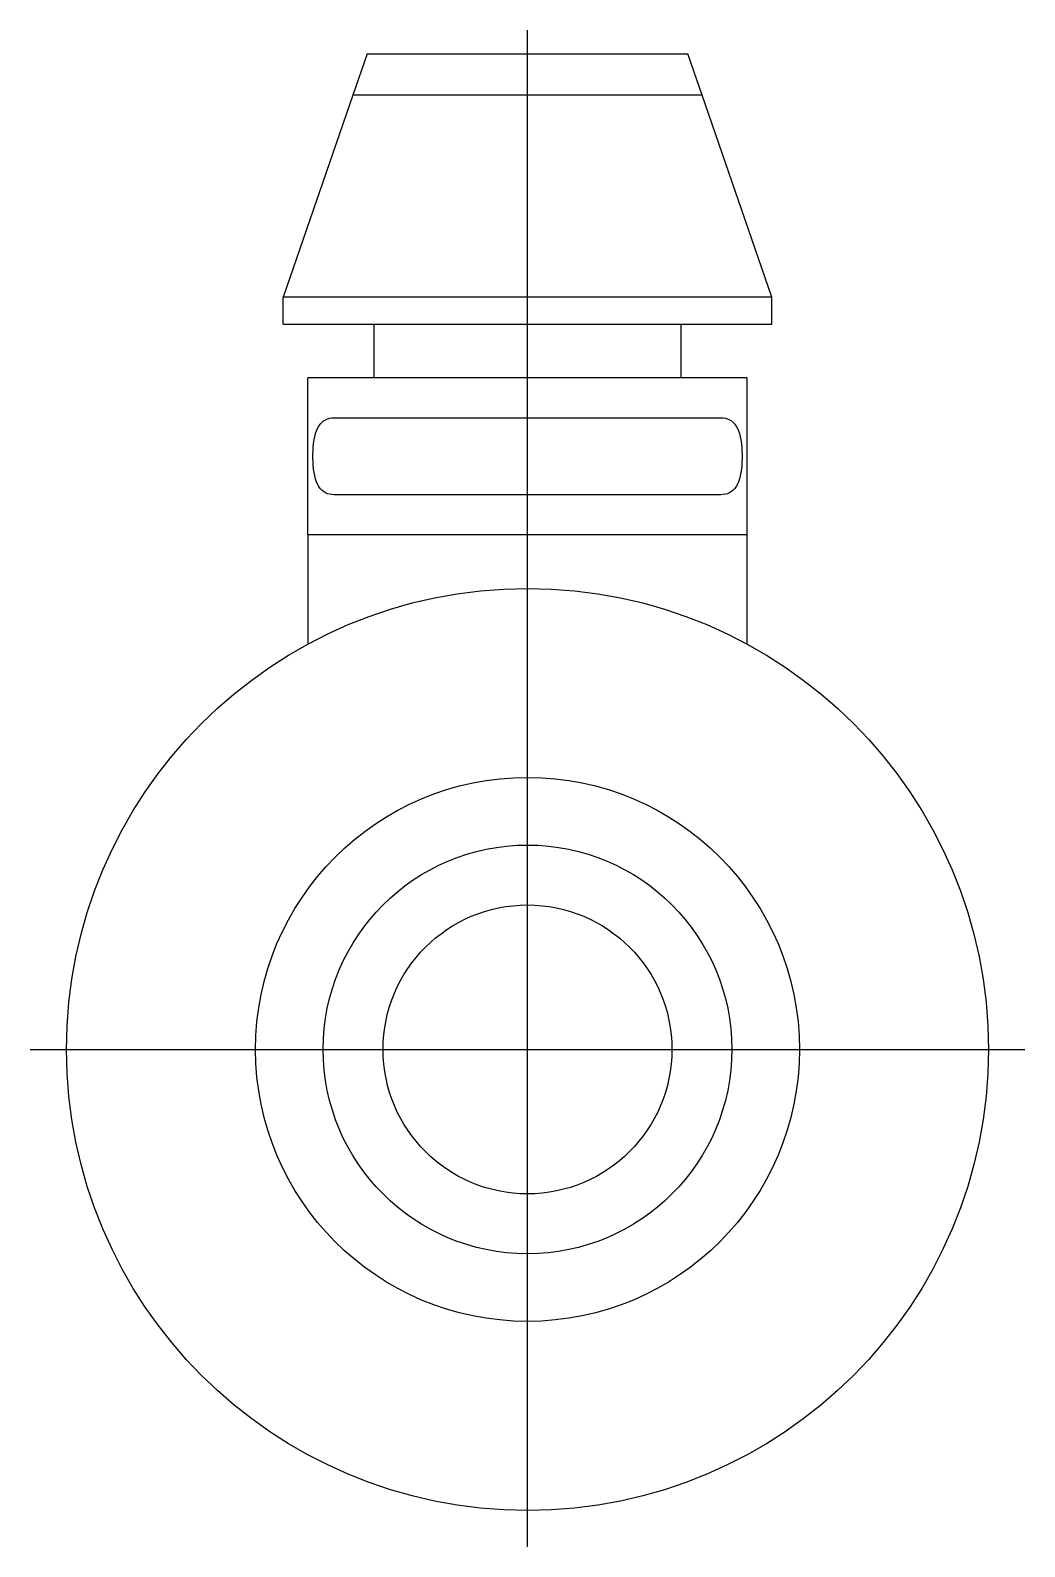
# Model space of a CAD drawing. Extents: x -1.62 to 1.62, y -1.62 to 3.32.
import ezdxf

# ---------------------------------------------------------------- set-up
doc = ezdxf.new("R2010")
doc.units = 0
doc.header["$MEASUREMENT"] = 0
doc.layers.get('0').update_dxf_attribs({"linetype": 'CONTINUOUS'})

msp = doc.modelspace()

# ---------------------------------------------------------------- linework, layer by layer
at = {"color": 3, "linetype": 'Continuous'}
for p, q in [((0, -1.618), (0, 3.316)), ((-1.618, 0), (1.618, 0))]:
    msp.add_line(p, q, dxfattribs=at)
at = {"color": 7, "linetype": 'Continuous'}
for p, q in [((-0.5223, 3.24), (-0.5687, 3.1054)), ((-0.5223, 3.24), (0.5223, 3.24)), ((0.5687, 3.1054), (0.5223, 3.24)), ((-0.5687, 3.1054), (-0.795, 2.448)), ((0.5687, 3.1054), (-0.5687, 3.1054)), ((0.795, 2.448), (0.5687, 3.1054)), ((0.795, 2.448), (-0.795, 2.448)), ((-0.795, 2.36), (-0.795, 2.448)), ((0.795, 2.36), (0.795, 2.448)), ((-0.795, 2.36), (0.795, 2.36)), ((-0.5005, 2.36), (-0.5005, 2.185)), ((0.5005, 2.185), (0.5005, 2.36)), ((-0.3575, 2.185), (-0.715, 2.185)), ((-0.715, 1.675), (-0.715, 2.185)), ((0.3575, 2.185), (-0.3575, 2.185)), ((0.715, 2.185), (0.3575, 2.185)), ((0.715, 1.675), (0.715, 2.185)), ((-0.6835, 2.0209), (-0.6795, 2.0283)), ((-0.6795, 2.0283), (-0.675, 2.0348)), ((-0.675, 2.0348), (-0.6698, 2.0404)), ((-0.6698, 2.0404), (-0.6641, 2.0451)), ((-0.6641, 2.0451), (-0.6579, 2.0489)), ((-0.6579, 2.0489), (-0.6512, 2.0517)), ((-0.6512, 2.0517), (-0.644, 2.0536)), ((-0.644, 2.0536), (-0.6366, 2.0547)), ((-0.6366, 2.0547), (-0.6291, 2.055)), ((-0.6291, 2.055), (-0.3575, 2.055)), ((-0.3575, 2.055), (0.3575, 2.055)), ((0.3575, 2.055), (0.6291, 2.055)), ((0.6291, 2.055), (0.6366, 2.0547)), ((0.6366, 2.0547), (0.644, 2.0536)), ((0.644, 2.0536), (0.6512, 2.0517)), ((0.6512, 2.0517), (0.6579, 2.0489)), ((0.6579, 2.0489), (0.6641, 2.0451)), ((0.6641, 2.0451), (0.6698, 2.0404)), ((0.6698, 2.0404), (0.675, 2.0348)), ((0.675, 2.0348), (0.6795, 2.0283)), ((0.6795, 2.0283), (0.6835, 2.0209)), ((-0.6961, 1.9716), (-0.6945, 1.983)), ((-0.6945, 1.983), (-0.6924, 1.9938)), ((-0.6924, 1.9938), (-0.6899, 2.0038)), ((-0.6899, 2.0038), (-0.6869, 2.0128)), ((-0.6869, 2.0128), (-0.6835, 2.0209)), ((0.6835, 2.0209), (0.6869, 2.0128)), ((0.6869, 2.0128), (0.6899, 2.0038)), ((0.6899, 2.0038), (0.6924, 1.9938)), ((0.6924, 1.9938), (0.6945, 1.983)), ((0.6945, 1.983), (0.6961, 1.9716)), ((-0.6984, 1.9359), (-0.698, 1.9479)), ((-0.6984, 1.9241), (-0.6984, 1.9359)), ((-0.698, 1.9479), (-0.6973, 1.9599)), ((-0.6973, 1.9599), (-0.6961, 1.9716)), ((0.6961, 1.9716), (0.6973, 1.9599)), ((0.6973, 1.9599), (0.698, 1.9479)), ((0.698, 1.9479), (0.6984, 1.9359)), ((0.6984, 1.9359), (0.6984, 1.9241)), ((-0.698, 1.9121), (-0.6984, 1.9241)), ((-0.6973, 1.9001), (-0.698, 1.9121)), ((-0.6961, 1.8884), (-0.6973, 1.9001)), ((-0.6945, 1.877), (-0.6961, 1.8884)), ((-0.6924, 1.8662), (-0.6945, 1.877)), ((0.6945, 1.877), (0.6924, 1.8662)), ((0.6961, 1.8884), (0.6945, 1.877)), ((0.6973, 1.9001), (0.6961, 1.8884)), ((0.698, 1.9121), (0.6973, 1.9001)), ((0.6984, 1.9241), (0.698, 1.9121)), ((-0.6899, 1.8562), (-0.6924, 1.8662)), ((-0.6869, 1.8472), (-0.6899, 1.8562)), ((-0.6835, 1.8391), (-0.6869, 1.8472)), ((-0.6795, 1.8317), (-0.6835, 1.8391)), ((-0.675, 1.8252), (-0.6795, 1.8317)), ((0.6795, 1.8317), (0.675, 1.8252)), ((0.6835, 1.8391), (0.6795, 1.8317)), ((0.6869, 1.8472), (0.6835, 1.8391)), ((0.6899, 1.8562), (0.6869, 1.8472)), ((0.6924, 1.8662), (0.6899, 1.8562)), ((-0.6698, 1.8196), (-0.675, 1.8252)), ((-0.6641, 1.8149), (-0.6698, 1.8196)), ((-0.6579, 1.8111), (-0.6641, 1.8149)), ((-0.6512, 1.8083), (-0.6579, 1.8111)), ((-0.644, 1.8064), (-0.6512, 1.8083)), ((-0.6366, 1.8053), (-0.644, 1.8064)), ((-0.6291, 1.805), (-0.6366, 1.8053)), ((-0.3575, 1.805), (-0.6291, 1.805)), ((0.3575, 1.805), (-0.3575, 1.805)), ((0.6291, 1.805), (0.3575, 1.805)), ((0.6366, 1.8053), (0.6291, 1.805)), ((0.644, 1.8064), (0.6366, 1.8053)), ((0.6512, 1.8083), (0.644, 1.8064)), ((0.6579, 1.8111), (0.6512, 1.8083)), ((0.6641, 1.8149), (0.6579, 1.8111)), ((0.6698, 1.8196), (0.6641, 1.8149)), ((0.675, 1.8252), (0.6698, 1.8196)), ((-0.715, 1.675), (-0.3575, 1.675)), ((-0.715, 1.675), (-0.715, 1.3186)), ((-0.3575, 1.675), (0.3575, 1.675)), ((0.3575, 1.675), (0.715, 1.675)), ((0.715, 1.3186), (0.715, 1.675))]:
    msp.add_line(p, q, dxfattribs=at)
for radius in [1.5, 0.885, 0.665, 0.47]:
    msp.add_circle((0, 0), radius, dxfattribs=at)

doc.saveas('drawing.dxf')
